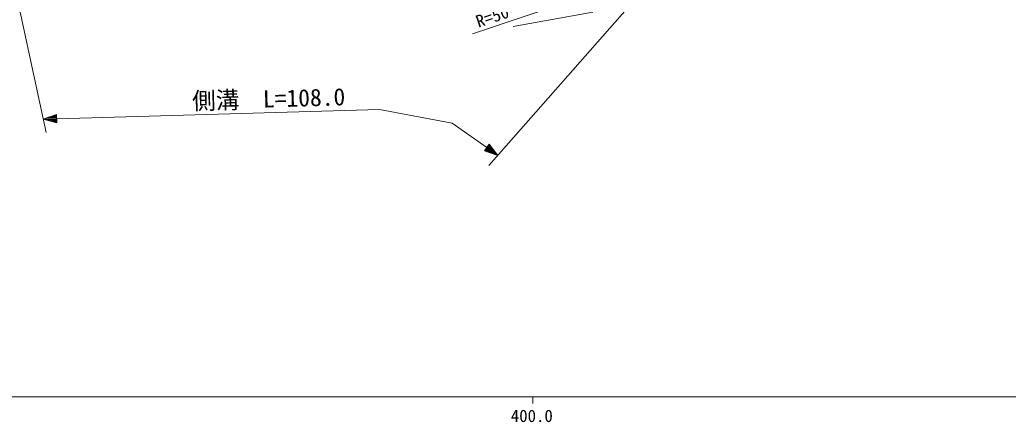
# Model space of a CAD drawing. Units: millimetres, scale not verified. Extents: x 40000 to 680000, y 20000 to 380000.
# Drawn here: x 391872 to 538531, y 201215 to 260941 of the extents above; entities that cross this region are included whole.
import ezdxf
from ezdxf.enums import TextEntityAlignment as Align

# ---------------------------------------------------------------- set-up
doc = ezdxf.new("R2010")
doc.units = ezdxf.units.MM
doc.header["$LTSCALE"] = 1000
doc.linetypes.add('CHAIN', pattern=[18.5, 12, -1.5, 3.5, -1.5])
for name, color, linetype, lineweight in [('M-BMK', 2, 'CHAIN', 13), ('M-BMK-SRVR', 3, 'Continuous', 13), ('M-STR-HTXT', 7, 'Continuous', 13), ('M-TTL-BAND', 7, 'Continuous', 13)]:
    doc.layers.add(name, color=color, linetype=linetype, lineweight=lineweight)
doc.styles.add('ＭＳ ゴシック', font='')
doc.styles.get('ＭＳ ゴシック').set_extended_font_data('MS Gothic')

msp = doc.modelspace()

# ---------------------------------------------------------------- linework, layer by layer
at = {"layer": 'M-BMK'}
msp.add_line((465088, 259947), (490422, 264447), dxfattribs=at)
at = {"layer": 'M-BMK-SRVR'}
msp.add_line((459033, 258867), (489218, 269101), dxfattribs=at)
at = {"layer": 'M-STR-HTXT'}
for p, q in [((388989, 275743), (395781, 244198)), ((482011, 262610), (461485, 239337)), ((395349, 246204), (397331, 246860)), ((396142, 246466), (397341, 246501)), ((397338, 246620), (396538, 246598)), ((396935, 246729), (397335, 246740)), ((397365, 245661), (397331, 246860)), ((397348, 246261), (445266, 247628)), ((445266, 247628), (456048, 245614)), ((395349, 246204), (397348, 246261)), ((395349, 246204), (397365, 245661)), ((397345, 246381), (395745, 246335)), ((397352, 246141), (395752, 246095)), ((396156, 245986), (397355, 246021)), ((397359, 245901), (396559, 245878)), ((396962, 245769), (397362, 245781)), ((456048, 245614), (461164, 241980)), ((461511, 242469), (460816, 241490)), ((461233, 242077), (462538, 241151)), ((462281, 241480), (461303, 242175)), ((461372, 242273), (462025, 241810)), ((461768, 242139), (461442, 242371)), ((462794, 240821), (461511, 242469)), ((462794, 240821), (460816, 241490)), ((461212, 241357), (460886, 241588)), ((460955, 241686), (461608, 241223)), ((462003, 241089), (461025, 241784)), ((461094, 241882), (462399, 240955)), ((462794, 240821), (461164, 241980))]:
    msp.add_line(p, q, dxfattribs=at)
at = {"layer": 'M-TTL-BAND'}
for p, q in [((40000, 205000), (579000, 205000)), ((468000, 205000), (468000, 204000))]:
    msp.add_line(p, q, dxfattribs=at)

# ---------------------------------------------------------------- texts
at = {"layer": 'M-BMK-SRVR', "style": 'ＭＳ ゴシック'}
msp.add_text('R=50', height=1833, rotation=18.73, dxfattribs=at).set_placement((460098, 259228), align=Align.BOTTOM_LEFT)
at = {"layer": 'M-STR-HTXT', "style": 'ＭＳ ゴシック'}
msp.add_text('側溝\u3000L=108.0', height=2566, rotation=1.635, dxfattribs=at).set_placement((417506, 246836), align=Align.BOTTOM_LEFT)
at = {"layer": 'M-TTL-BAND', "style": 'ＭＳ ゴシック'}
msp.add_text('400.0', height=1833, dxfattribs=at).set_placement((467844, 200695), align=Align.BOTTOM_CENTER)

doc.saveas('drawing.dxf')
